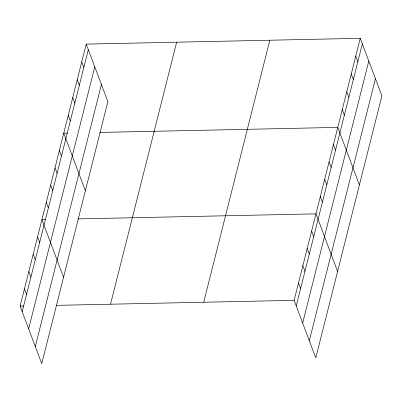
<?xml version="1.0" encoding="UTF-8"?>
<svg xmlns="http://www.w3.org/2000/svg" width="402" height="402" viewBox="0 0 402 402"><rect width="100%" height="100%" fill="white"/><g stroke="black" fill="none" stroke-linecap="round" stroke-linejoin="round"><path stroke-width="0.6" d="M86.229 44.114L107.867 101.671L41.733 363.684L20.1 306.128L86.229 44.114L360.267 38.316L381.9 95.872L315.771 357.886L294.133 300.329L360.267 38.316M22.185 311.681L88.319 49.667M28.637 328.846L94.766 66.832M35.286 346.524L101.415 84.51M110.53 304.213L176.664 42.2M203.703 302.244L269.832 40.23M296.224 305.882L362.353 43.868M302.671 323.042L368.805 61.029M309.319 340.725L375.448 78.712M67.41 133.122L63.747 133.198L85.38 190.759M99.796 132.434L337.78 127.399L359.413 184.955M45.587 219.587L41.924 219.663L63.556 277.224M77.973 218.899L315.957 213.864L337.595 271.42M20.1 306.128L23.768 306.053M56.149 305.364L294.133 300.329M355.77 56.129L357.855 61.687M351.273 73.948L353.358 79.501M346.775 91.767L348.861 97.319M342.278 109.58L344.363 115.133M333.414 144.69L335.504 150.242M329.052 161.986L331.137 167.539M324.685 179.277L326.776 184.83M320.324 196.568L322.409 202.126M311.595 231.155L313.681 236.708M307.228 248.446L309.314 254.004M302.862 265.742L304.952 271.295M298.5 283.033L300.585 288.586M81.732 61.933L83.822 67.486M77.239 79.747L79.325 85.304M72.742 97.565L74.827 103.118M68.245 115.384L70.33 120.937M59.38 150.494L61.471 156.046M55.019 167.785L57.104 173.337M50.652 185.076L52.742 190.633M46.285 202.372L48.376 207.924M37.557 236.959L39.647 242.512M33.195 254.25L35.281 259.803M28.828 271.541L30.919 277.099M24.467 288.837L26.552 294.39"/></g></svg>
